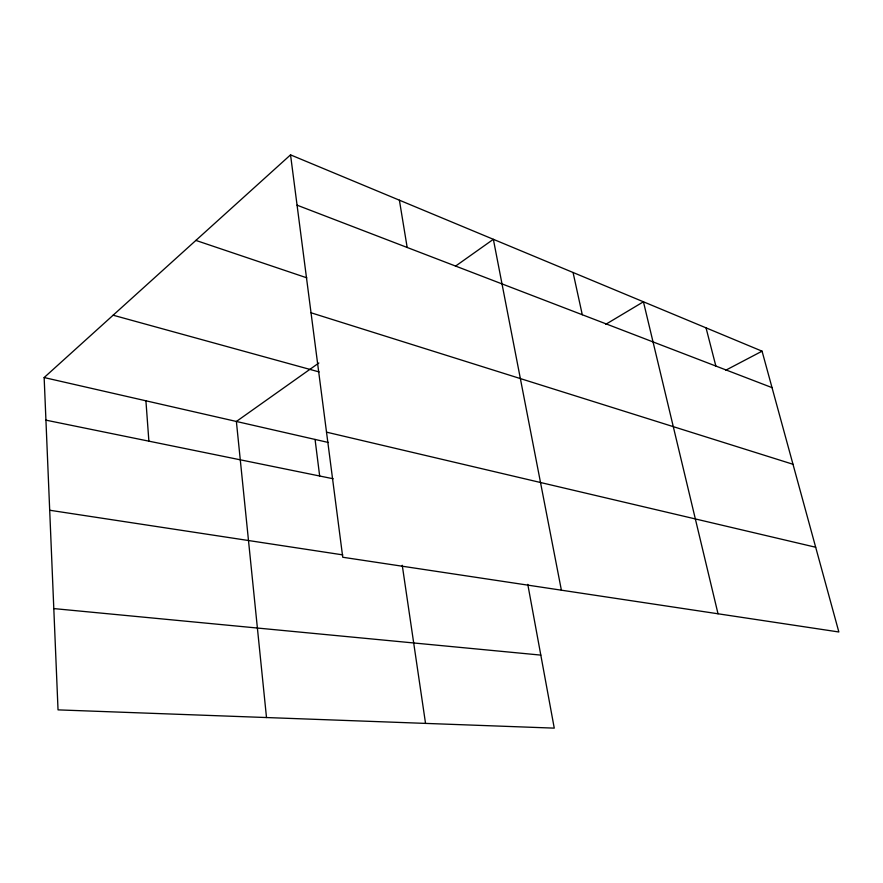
<?xml version="1.0" encoding="UTF-8"?>
<svg xmlns="http://www.w3.org/2000/svg" width="883" height="883" viewBox="0 0 883 883"><rect width="100%" height="100%" fill="white"/><g stroke="black" fill="none" stroke-linecap="round" stroke-linejoin="round"><path stroke-width="1.32" d="M527.78 584.347L554.259 728.133L58.035 709.877L44.15 377.549L290.54 154.867L762.062 351.18L838.85 631.985L342.747 557.25L290.54 154.867M318.84 363.012L236.379 421.467L266.5 717.548M455.473 266.169L493.365 239.315L561.389 590.186M605.606 324.414L643.442 301.787L718.022 613.784M725.826 370.187L762.062 351.18M53.797 608.586L540.815 655.109M49.691 510.242L342.803 554.888M45.927 420.153L333.167 478.763M44.15 377.549L328.465 442.504M326.511 432.151L815.682 547.25M113.134 315.209L319.138 371.942M311.026 312.781L792.989 464.27M195.883 240.419L306.831 277.836M297.074 205.176L772.029 387.626M706.036 327.847L715.859 366.048M573.067 272.494L582.283 314.734M399.392 200.187L407.173 247.472M402.251 565.275L425.54 723.398M315.065 439.436L319.668 476.003M145.916 400.794L148.885 441.158"/></g></svg>
